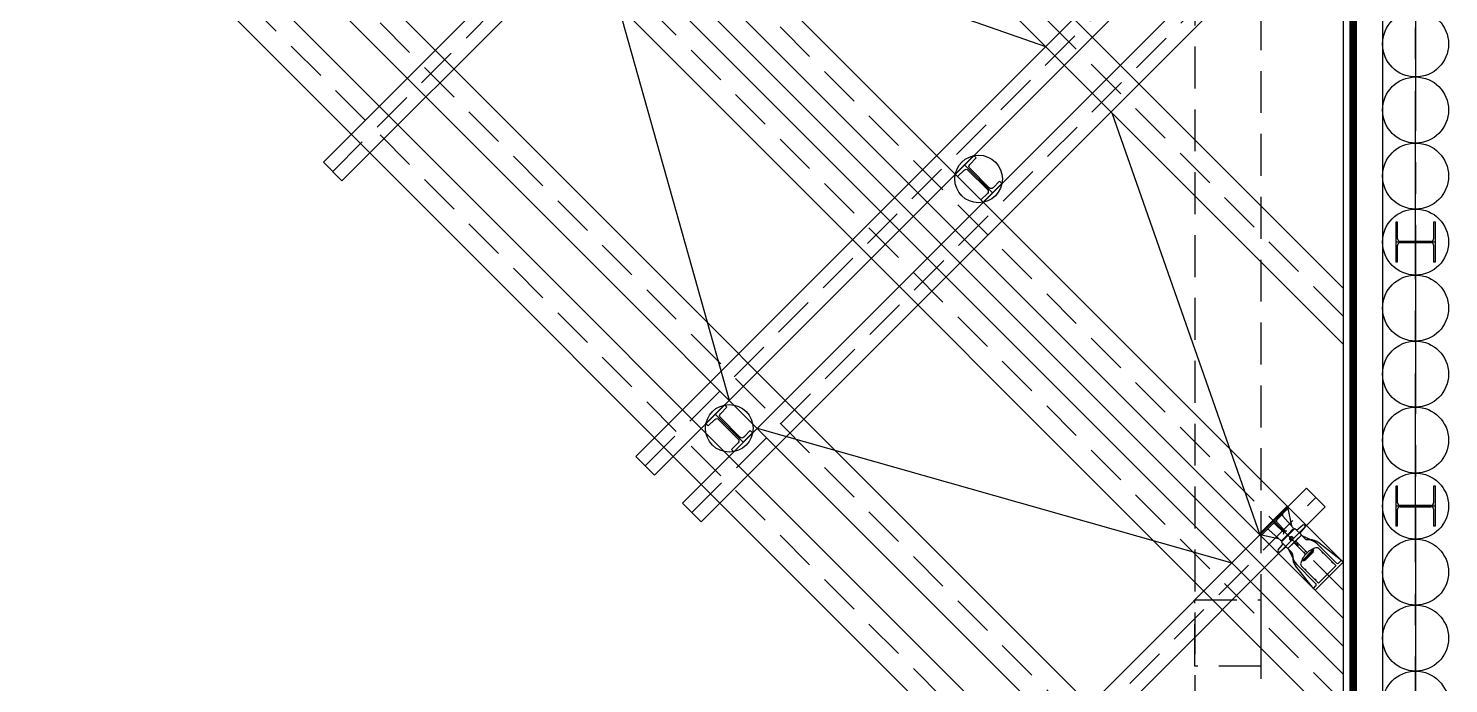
# Model space of a CAD drawing. Header units: millimetres. Extents: x 1073475 to 2890243, y -1340830 to -367733.
# Drawn here: x 2437349 to 2439234, y -378453 to -377584 of the extents above; entities that cross this region are included whole.
import ezdxf

# ---------------------------------------------------------------- set-up
doc = ezdxf.new("R2010")
doc.units = ezdxf.units.MM
doc.header["$LTSCALE"] = 50
for name, pattern in [('CENTER2', [28.575000000000003, 19.05, -3.175, 3.175, -3.175]), ('HIDDEN', [9.524999999999999, 6.35, -3.175]), ('PHANTOM', [63.50000000000001, 31.75, -6.35, 6.35, -6.35, 6.35, -6.35])]:
    doc.linetypes.add(name, pattern=pattern)
doc.layers.add('_0', color=7, linetype='Continuous', lineweight=0)
for name, color, linetype in [('ANGLE', 1, 'Continuous'), ('CEN', 1, 'CENTER2'), ('CIP', 1, 'Continuous'), ('H-BEAM', 5, 'Continuous'), ('H-BEAM-상부', 173, 'Continuous'), ('HPILE-300x200', 3, 'Continuous'), ('POST PILE', 6, 'Continuous'), ('ST-CEN', 1, 'HIDDEN'), ('ST-CEN(상부 H-BEAM)', 1, 'HIDDEN'), ('ST-CEN(하부 H-BEAM)', 1, 'HIDDEN'), ('STRUT', 3, 'Continuous'), ('WALE-1', 3, 'Continuous'), ('건축', 233, 'HIDDEN'), ('대지경계선', 6, 'PHANTOM'), ('유압JACK', 2, 'Continuous')]:
    doc.layers.add(name, color=color, linetype=linetype)

# ---------------------------------------------------------------- blocks, each defined once
blk = doc.blocks.new('계측평면')
at = {"layer": '대지경계선', "const_width": 60}
blk.add_lwpolyline([(-5832.864789650936, -5157.838007851467), (-176.0105391723773, 499.0162449463169), (26244.97474421638, 499.0162437151084), (26244.97474204407, -35090.00000623028), (1238.203021687295, -35090.00000797046), (-5832.864790286098, -28018.93219313674), (-5832.864789650936, -5157.838007851467)], dxfattribs=at)
blk = doc.blocks.new('A$C59AB4A79')
at = {"layer": '_0', "color": 251}
blk.add_line((13622.69378667884, -7399.688844400342), (2373.004942829488, 3849.999998054584), dxfattribs=at)
at = {"layer": 'ANGLE', "color": 251}
for p, q in [((8174.626060616923, -1739.489084671135), (11369.16970899072, -2858.296801643912)), ((7962.49402626534, -1951.621119040065), (8972.72309976397, -5537.586123346933)), ((11870.36309419828, -3359.490186789189), (12992.16280832817, -6557.025831785053)), ((9184.855134132784, -5749.718157689204), (12780.03077392094, -6769.157866089139))]:
    blk.add_line(p, q, dxfattribs=at)
at = {"layer": 'CEN', "color": 251, "ltscale": 1.5}
for p, q in [((14172.69378648815, 4361.246284772409), (14172.69378656056, -30250.00000257068)), ((14172.69378656079, -30338.75371413049), (14172.69378648815, 4361.246284772409))]:
    blk.add_line(p, q, dxfattribs=at)
at = {"layer": 'CIP', "color": 251}
for centre in [(14172.69378650305, -2838.753714130493), (14172.69378650491, -3338.753714130493), (14172.69378650584, -3838.753714130493), (14172.69378650677, -4338.753714130493), (14172.69378650771, -4838.753714130493), (14172.69378650864, -5338.753714130493), (14172.6937865105, -5838.753714130493), (14172.6937865105, -6338.753714130493), (14172.69378651236, -6838.753714130493), (14172.69378651329, -7338.753714130493), (14172.69378651422, -7838.753714130493)]:
    blk.add_circle(centre, 250, dxfattribs=at)
at = {"layer": 'H-BEAM', "color": 251}
for p, q in [((13622.69378709351, -604.7727235404309), (8265.616318583954, -5961.850192051497)), ((8407.037674821215, -6103.271548288991), (13622.69378707628, -887.6154360406799)), ((8619.169709177455, -6315.403582644765), (13622.69378705043, -1311.879504770157)), ((13622.6937870332, -1594.722217267146), (8760.591065414483, -6456.824938882259)), ((8265.616318583954, -5961.850192051497), (8407.037674821215, -6103.271548288991)), ((8760.591065414483, -6456.824938882259), (8619.169709177455, -6315.403582644765))]:
    blk.add_line(p, q, dxfattribs=at)
at = {"layer": 'H-BEAM-상부', "color": 251}
for p, q in [((13074.62605933985, 3443.353626942495), (5896.808601492783, -3734.463831496425)), ((6038.229957729811, -3875.885187733453), (13216.04741557874, 3301.932270703604)), ((5896.808601492783, -3734.463831496425), (6038.229957729811, -3875.885187733453)), ((10926.47738121054, -8622.711257898365), (13345.71619725251, -6203.472443032661)), ((13345.71619725251, -6203.472443032661), (13487.13755345694, -6344.89379930601)), ((13487.13755345694, -6344.89379930601), (11067.89873741311, -8764.132614169852))]:
    blk.add_line(p, q, dxfattribs=at)
at = {"layer": 'HPILE-300x200', "color": 251}
for p, q in [((14036.69378650654, -4188.753714130726), (14022.69378650654, -4188.753714130842)), ((14022.69378650654, -4188.753714130842), (14022.69378650701, -4488.753714130842)), ((14036.69378650677, -4314.253714130726), (14036.69378650654, -4188.753714130726)), ((14322.69378650654, -4188.753714130144), (14308.69378650654, -4188.75371413026)), ((14308.69378650654, -4188.75371413026), (14308.69378650677, -4314.25371413026)), ((14322.69378650701, -4488.753714130144), (14322.69378650654, -4188.753714130144)), ((14322.69378650677, -4338.753714130144), (14022.69378650677, -4338.753714130842)), ((14036.69378650701, -4488.753714130726), (14036.69378650677, -4363.253714130726)), ((14288.69378650677, -4334.25371413026), (14056.69378650677, -4334.253714130726)), ((14056.69378650677, -4343.253714130726), (14288.69378650677, -4343.25371413026)), ((14308.69378650677, -4363.25371413026), (14308.69378650701, -4488.75371413026)), ((14022.69378650701, -4488.753714130842), (14036.69378650701, -4488.753714130726)), ((14308.69378650701, -4488.75371413026), (14322.69378650701, -4488.753714130144)), ((14036.69378651027, -6188.753714130726), (14022.69378651027, -6188.753714130842)), ((14022.69378651027, -6188.753714130842), (14022.69378651073, -6488.753714130842)), ((14036.6937865105, -6314.253714130726), (14036.69378651027, -6188.753714130726)), ((14322.69378651027, -6188.753714130144), (14308.69378651027, -6188.75371413026)), ((14308.69378651027, -6188.75371413026), (14308.6937865105, -6314.25371413026)), ((14322.69378651073, -6488.753714130144), (14322.69378651027, -6188.753714130144)), ((14322.6937865105, -6338.753714130144), (14022.6937865105, -6338.753714130842)), ((14288.6937865105, -6334.25371413026), (14056.6937865105, -6334.253714130726)), ((14056.6937865105, -6343.253714130726), (14288.6937865105, -6343.25371413026)), ((14036.69378651073, -6488.753714130726), (14036.6937865105, -6363.253714130726)), ((14308.6937865105, -6363.25371413026), (14308.69378651073, -6488.75371413026)), ((14022.69378651073, -6488.753714130842), (14036.69378651073, -6488.753714130726)), ((14308.69378651073, -6488.75371413026), (14322.69378651073, -6488.753714130144))]:
    blk.add_line(p, q, dxfattribs=at)
for centre, start, end in [((14056.69378650677, -4314.253714130726), 180, 270), ((14056.69378650677, -4363.253714130726), 90, 180), ((14288.69378650677, -4314.25371413026), 270, 0), ((14288.69378650677, -4363.25371413026), 0, 90), ((14056.6937865105, -6314.253714130726), 180, 270), ((14056.6937865105, -6363.253714130726), 90, 180), ((14288.6937865105, -6314.25371413026), 270, 0), ((14288.6937865105, -6363.25371413026), 0, 90)]:
    blk.add_arc(centre, 20, start, end, dxfattribs=at)
at = {"layer": 'POST PILE', "color": 251}
for p, q in [((10755.56581202848, -3754.743410846451), (10967.69784638425, -3966.875445202459)), ((8866.657082591671, -5643.652140517486), (9078.789116947446, -5855.784174873494))]:
    blk.add_line(p, q, dxfattribs=at)
for points in [[(11038.408524503, -3896.164767083828), (11020.73085497343, -3878.487097554142), (10970.87982689962, -3928.338125627721, -0.414213562373095), (10942.59555565217, -3928.338125627721), (10794.10313160298, -3779.845701578655, -0.414213562373095), (10794.10313160298, -3751.561430331087), (10843.9541596768, -3701.710402257508), (10826.27649014699, -3684.032732727821), (10684.85513390973, -3825.454088965082), (10702.5328034393, -3843.131758494768), (10752.38383151311, -3793.280730421189, -0.414213562373095), (10780.66810276057, -3793.280730421189), (10929.16052680975, -3941.773154470255, -0.414213562373095), (10929.16052680975, -3970.057425717823), (10879.30949873594, -4019.908453791402), (10896.98716826574, -4037.586123321089)], [(9149.499795066193, -5785.073496754863), (9131.822125536622, -5767.395827225177), (9081.97109746281, -5817.246855298756, -0.414213562373095), (9053.686826215358, -5817.246855298756), (8905.194402166177, -5668.75443124969, -0.414213562373095), (8905.194402166177, -5640.470160002122), (8955.045430239988, -5590.619131928543), (8937.367760710185, -5572.941462398856), (8795.946404472925, -5714.362818636117), (8813.624074002495, -5732.040488165803), (8863.475102076307, -5682.189460092224, -0.414213562373095), (8891.759373323759, -5682.189460092224), (9040.251797372941, -5830.68188414129, -0.414213562373095), (9040.251797372941, -5858.966155388858), (8990.400769299129, -5908.817183462437), (9008.078438828932, -5926.494852992124)]]:
    blk.add_lwpolyline(points, format="xyb", close=True, dxfattribs=at)
for centre in [(10861.63182920637, -3860.809428024455), (8972.723099769559, -5749.71815769549)]:
    blk.add_circle(centre, 180.2775637731995, dxfattribs=at)
at = {"layer": 'ST-CEN', "color": 251}
for p, q in [((13622.69378646975, -10823.9529125042), (-1051.259125907673, 3849.999998053885)), ((13622.69378652144, -9975.424775185413), (-202.7309884328861, 3849.999998055049)), ((13622.69378665276, -7823.952913059271), (1948.740874092095, 3849.999998053885)), ((13622.69378670468, -6975.424775740481), (2797.269011567114, 3849.999998055049)), ((13622.69378683134, -4899.688844862045), (4873.004942829488, 3849.999998054584))]:
    blk.add_line(p, q, dxfattribs=at)
at = {"layer": 'ST-CEN(상부 H-BEAM)', "color": 251}
for p, q in [((5967.51927961153, -3805.174509614706), (13145.3367374572, 3372.642948824912)), ((10997.18805931206, -8693.421936033876), (13416.42687535635, -6274.183121171431))]:
    blk.add_line(p, q, dxfattribs=at)
at = {"layer": 'ST-CEN(하부 H-BEAM)', "color": 251}
for p, q in [((8336.3269967027, -6032.560870170244), (13622.69378708489, -746.1940797804855)), ((8689.880387295969, -6386.114260763512), (13622.69378704182, -1453.300861021387))]:
    blk.add_line(p, q, dxfattribs=at)
at = {"layer": 'STRUT', "color": 251}
for p, q in [((13622.69378645672, -11036.0849468339), (-1263.391160276718, 3849.999998053187)), ((13622.69378648279, -10611.82087817392), (-839.1270915388595, 3849.999998054118)), ((13622.69378650864, -10187.55680951534), (-414.8630228012335, 3849.999998054584)), ((13622.69378653448, -9763.292740855482), (9.401045935926959, 3849.999998055049)), ((13622.69378663995, -8036.084947389551), (1736.608839723049, 3849.999998053187)), ((13622.6937866658, -7611.820878729573), (2160.87290846114, 3849.999998054118)), ((13622.69378669164, -7187.556810070411), (2585.136977198301, 3849.999998054118)), ((13622.69378671749, -6763.292741410783), (3009.401045935694, 3849.999998055049)), ((13622.6937868183, -5111.820879191975), (4660.87290846114, 3849.999998054118)), ((13622.69378684438, -4687.556810533046), (5085.136977198767, 3849.999998054584))]:
    blk.add_line(p, q, dxfattribs=at)
at = {"layer": 'WALE-1', "color": 251}
for p, q in [((13922.69378738385, 4149.999998756684), (13922.69378529605, -30050.00000257068)), ((13622.69378736545, 3849.999998793704), (13622.69378531445, -29750.00000257092))]:
    blk.add_line(p, q, dxfattribs=at)
at = {"layer": '건축', "color": 251}
for p, q in [((13699.99998865067, 4849.016245595994), (13699.99998647813, -30740.00000434939)), ((13000.00000024564, 4099.999998762971), (12999.9999981639, -30000.00000257057)), ((12499.99999999721, -1.17660965770483e-06), (12499.99999856483, -23600.00000262016)), ((12499.99999885354, -7550.000003147288), (12499.99999888404, -7050.000003147288)), ((12499.99999888404, -7050.000003147288), (12999.99999888404, -7050.000003177789)), ((12999.99999888404, -7050.000003177789), (12999.99999885354, -7550.000003177789)), ((12999.99999885354, -7550.000003177789), (12499.99999885354, -7550.000003147288))]:
    blk.add_line(p, q, dxfattribs=at)
at = {"layer": '대지경계선'}
blk.add_line((13699.99998865067, 4849.016245595878), (13699.99998647836, -30740.00000434951), dxfattribs=at)
at = {"layer": '유압JACK', "color": 251}
for p, q in [((13198.42971803434, -6339.028672736487), (12986.29768363829, -6551.160707136733)), ((12986.29768363829, -6551.160707136733), (13198.42971803434, -6339.028672736487)), ((13198.42971803434, -6339.028672736487), (13207.62210617447, -6348.221060792217)), ((13002.56113963574, -6560.353095153347), (13112.59911400126, -6450.315120785497)), ((13207.62210617773, -6355.292128607165), (13105.09162288462, -6457.82261198468)), ((13207.62210617773, -6355.292128607165), (13122.53722853749, -6440.377006249037)), ((13246.23862561281, -6503.795884751249), (13167.10648541013, -6415.910739398096)), ((13207.62210617773, -6355.292128607165), (13167.64705606899, -6395.26717871672)), ((13204.79367903178, -6358.120555753005), (13231.84010687959, -6487.804709442891)), ((12986.29768363829, -6551.160707136733), (12995.49007182079, -6560.35309515032)), ((13002.56113963574, -6560.353095153347), (13087.64601721358, -6475.268217491452)), ((13002.56113963574, -6560.353095153347), (13042.53618970327, -6520.378045002697)), ((13005.38956678146, -6557.524668007507), (13135.07372055529, -6584.571095851599)), ((13151.06489573931, -6598.969614544185), (13063.17975050909, -6519.837474383647)), ((13172.30401950772, -6535.961409736658), (13108.62202393147, -6475.036210567923)), ((13183.23042063904, -6525.035008522798), (13122.305221471, -6461.353012781241)), ((13206.91499939491, -6559.645988492761), (13158.47818488511, -6608.082802921184)), ((13202.67235867097, -6555.403347768937), (13159.32232007338, -6598.753386367345)), ((13241.84607439465, -6516.229632044444), (13163.4986429913, -6594.577063284698)), ((13246.08871507738, -6520.472272727056), (13167.74128367403, -6598.81970396731)), ((13202.67235867097, -6555.403347768937), (13246.02239729161, -6512.053308982868)), ((13206.91499939491, -6559.645988492761), (13255.35181386652, -6511.209173773183)), ((13239.72475403198, -6518.350952242501), (13243.96739471471, -6522.593592925114)), ((13241.84607439465, -6516.229632044444), (13246.08871507738, -6520.472272727056)), ((13256.41247404111, -6609.143463138025), (13304.84928855393, -6560.706648459658)), ((13261.00866812677, -6511.209173784009), (13262.56289362698, -6512.763399368618)), ((13262.56289362698, -6512.763399368618), (13304.8492885842, -6555.049794240505)), ((13268.07973595359, -6597.476201060694), (13307.6777156787, -6557.87822133489)), ((13318.28431740683, -6483.632009405759), (13282.85862896242, -6513.607591817155)), ((13332.42645304371, -6497.774145042174), (13302.45087050856, -6533.199833447114)), ((13303.29506303952, -6553.495568864513), (13304.8492885842, -6555.049794240505)), ((13304.14218180953, -6554.342687550234), (13304.8492885842, -6555.049794240505)), ((13307.6777156787, -6557.87822133489), (13336.42575741396, -6586.626263069571)), ((13311.21324962797, -6561.413755368441), (13375.42293621483, -6592.646254416439)), ((13130.90102039534, -6671.015306338784), (13160.87660295051, -6635.589617996127)), ((13145.04315603198, -6685.1574419752), (13180.46884445543, -6655.181859584991)), ((13158.47818489606, -6613.739657181548), (13160.0324103781, -6615.293882537284)), ((13160.0324103781, -6615.293882537284), (13202.31880531227, -6657.58027759695)), ((13163.4986429913, -6594.577063284698), (13167.74128367403, -6598.81970396731)), ((13165.61996335397, -6592.455743086641), (13169.86260403669, -6596.698383769253)), ((13200.7645798116, -6656.026052012108), (13202.31880531227, -6657.58027759695)), ((13201.61169849848, -6656.873170698876), (13202.31880531227, -6657.58027759695)), ((13268.07973595359, -6597.476201060694), (13205.14723244775, -6660.408704732428)), ((13205.14723244775, -6660.408704732428), (13233.89527414204, -6689.156746426015)), ((13256.41247404111, -6609.143463138025), (13207.97565957252, -6657.58027760766)), ((13208.68276631669, -6663.944238517084), (13239.91526544956, -6728.153925102204)), ((13335.45349226147, -6700.912403375725), (13255.3518138954, -6620.810725011397)), ((13348.18141432269, -6688.184481314267), (13268.07973595662, -6608.082802949823)), ((13281.55118718976, -6621.554254014161), (13268.82326512854, -6634.28217607562)), ((13397.68862249469, -6668.685640360462), (13316.37134265713, -6750.002920364379)), ((13353.61659395345, -6592.549516073079), (13370.81066478323, -6592.549516086816)), ((13385.25935646775, -6668.128195404424), (13391.7527119997, -6674.62155102042)), ((13388.07329961821, -6666.699497909984), (13393.87403232395, -6672.500230531325)), ((13397.68862249469, -6668.685640360462), (13401.22415640182, -6672.221174436156)), ((13571.07499169558, -6768.242488800082), (13421.82439864241, -6618.991895749932)), ((13613.50139857945, -6754.100353188696), (13438.52878300147, -6615.864704989828)), ((13568.2465645622, -6788.041478664614), (13442.05287662894, -6661.84779064951)), ((13239.81852722797, -6706.347583047813), (13239.81852724217, -6723.541653877473)), ((13415.51149981492, -6923.80598068377), (13266.26090676174, -6774.555387633736)), ((13313.96850894322, -6740.80428850418), (13319.76924164593, -6746.605021375464)), ((13315.39720649784, -6737.99034554034), (13321.89056194946, -6744.48370090744)), ((13316.37134265713, -6750.002920364379), (13319.90687652607, -6753.538454148918)), ((13323.58761826949, -6742.786644669482), (13319.76924164593, -6746.605021375464)), ((13401.22415640182, -6672.221174436156), (13319.90687652607, -6753.538454148918)), ((13323.33634448983, -6743.037918531685), (13326.87187835877, -6746.573452316225)), ((13393.87403232395, -6672.500230531325), (13323.58761826949, -6742.786644669482)), ((13323.58761826949, -6742.786644669482), (13327.12315213564, -6746.322178703966)), ((13323.61918712221, -6742.755075899302), (13327.15472103329, -6746.290609641699)), ((13328.53736571898, -6744.90796512051), (13327.12315213564, -6746.322178703966)), ((13340.08422854682, -6680.087295538513), (13327.3563064856, -6692.815217599971)), ((13393.59118960868, -6679.854141229647), (13328.53736571898, -6744.90796512051)), ((13328.53736571898, -6744.90796512051), (13330.65868608211, -6747.029285399243)), ((13330.65868608211, -6747.029285399243), (13329.24447254068, -6748.443498940556)), ((13329.24447254068, -6748.443498940556), (13332.78000640683, -6751.979032975156)), ((13395.71250997158, -6681.975461508264), (13330.65868608211, -6747.029285399243)), ((13399.24804387987, -6685.510995500837), (13332.78000640683, -6751.979032975156)), ((13390.05565570039, -6676.318607237306), (13393.59118960868, -6679.854141229647)), ((13390.44077794557, -6675.933484909823), (13393.97631185362, -6679.469018902164)), ((13392.17697600415, -6681.268354834174), (13394.29829640919, -6683.389675070648)), ((13395.71250997158, -6681.975461508264), (13399.24804387987, -6685.510995500837)), ((13622.69378671749, -6763.2927414109), (13410.56175232166, -6975.424775811145)), ((13464.30186769459, -6684.096781967557), (13461.47344061197, -6686.925209050183)), ((13461.47344061197, -6686.925209050183), (13472.08004234033, -6697.531810694141)), ((13474.9084694651, -6694.703383569373), (13472.08004234033, -6697.531810694141)), ((13538.54807974165, -6758.342993844533), (13535.71965261688, -6761.171420969302)), ((13546.32625434338, -6771.77802277985), (13535.71965261688, -6761.171420969302)), ((13549.15468142601, -6768.949595697224), (13546.32625434338, -6771.77802277985)), ((13606.43033076427, -6754.100353185553), (13592.28819516185, -6768.242488788324)), ((13613.50139857945, -6754.100353188696), (13622.69378671749, -6763.2927414109)), ((13401.36936422554, -6966.232387546916), (13263.13371614669, -6791.259772095247)), ((13435.31048967945, -6920.977553550154), (13309.11680174619, -6794.78386553505)), ((13331.36579287495, -6817.032856789883), (13334.19421999971, -6814.204429665115)), ((13334.19421999971, -6814.204429665115), (13344.80082172807, -6824.811031308956)), ((13341.97239458235, -6827.639458454796), (13344.80082172807, -6824.811031308956)), ((13568.24656455941, -6792.284119390999), (13439.55313040596, -6920.977553547244)), ((13401.36936422228, -6959.161319731735), (13415.51149986684, -6945.019184086821)), ((13401.36936422554, -6966.232387546916), (13410.56175232166, -6975.424775811145)), ((13405.61200485891, -6891.279068730073), (13408.44043200463, -6888.450641584233)), ((13419.04703373113, -6899.057243394782), (13408.44043200463, -6888.450641584233)), ((13416.21860660636, -6901.88567051955), (13419.04703373113, -6899.057243394782))]:
    blk.add_line(p, q, dxfattribs=at)
for centre, radius, start, end in [((13204.08657226758, -6351.756594781415), 4.999999999881765, 315, 45), ((13133.14383026608, -6450.983607892878), 14.9999999996453, 135, 223.7326010031245), ((13178.25365779735, -6405.873780360678), 14.9999999996453, 135, 222.0000000336277), ((12999.02560568345, -6556.817561369855), 4.999999999881765, 225, 315), ((13053.14279142977, -6530.984646813245), 14.9999999996453, 47.9999999663723, 135), ((13098.25261894008, -6485.874819302), 14.9999999996453, 46.26739899687552, 135), ((13165.39108278486, -6543.187148844823), 9.99999999976353, 315, 46.26739899687552), ((13190.45615991368, -6518.122071797843), 9.99999999976353, 223.7326010031245, 315), ((13241.77975660865, -6507.810668300022), 5.999999999858119, 315, 42.00000003362771), ((13258.180241002, -6514.037600908778), 3.999999999905412, 45, 135), ((13273.16949540889, -6502.156797504169), 14.9999999996453, 225, 310.2363582352459), ((13313.90166477929, -6542.888967042207), 14.9999999996453, 139.7636417553537, 225), ((13302.02086145943, -6557.878221365274), 3.999999999905412, 315, 45), ((13325.35538522527, -6490.703077223967), 9.99999999976353, 315, 135), ((13137.97208821378, -6678.086374156992), 9.99999999976353, 135, 315), ((13155.07967939065, -6594.510745684616), 5.999999999858119, 227.9999999663723, 315), ((13161.30661202059, -6610.911230056779), 3.999999999905412, 135, 225), ((13149.42580865952, -6625.900484338519), 14.9999999996453, 319.7636417553537, 45), ((13190.1579780709, -6666.632653917768), 14.9999999996453, 45, 130.2363582352459), ((13205.14723243681, -6654.751850472181), 3.999999999905412, 225, 315), ((13231.66373676108, -6584.394725689897), 14.9999999996453, 135, 315), ((13231.66373676108, -6584.394725689897), 14.9999999996453, 315, 135), ((13231.66373676108, -6584.394725689897), 9.99999999976353, 135, 315), ((13231.66373676108, -6584.394725689897), 9.99999999976353, 315, 135), ((13250.04851303645, -6626.114025870338), 7.499999999822648, 45, 135), ((13273.38303681649, -6602.779502007645), 7.499999999822648, 135, 225), ((13350.56789305853, -6572.484127424657), 19.99999999952706, 225, 269.6397734099966), ((13460.90775520005, -6813.638744124211), 163.9999999961219, 105.2376997159955, 135), ((13349.75056918571, -6702.481558280764), 109.9999999973988, 45, 89.63977340999655), ((13370.81066483748, -6702.549516196246), 109.9999999973988, 52.00306959634685, 90), ((13424.37520707725, -6679.525460283738), 24.99999999940882, 45, 105.2376997159955), ((13219.75313849724, -6703.298882070929), 19.99999999952706, 0.3602266100553036, 45), ((13349.75056918571, -6702.481558280764), 109.9999999974013, 180.3602266100553, 225), ((13349.81852718489, -6723.54165393149), 109.9999999973988, 180, 217.9969304089095), ((13326.79447125364, -6777.106196109555), 24.99999999940882, 164.7623002986288, 225), ((13460.90775520005, -6813.638744124211), 163.9999999961219, 135, 164.7623002986288), ((13331.91795839858, -6704.44793715619), 4.999999999881765, 319.7518416999892, 45), ((13351.71694827173, -6684.648947282811), 4.999999999881765, 225, 310.2481582949198), ((13581.68159339111, -6757.635887186509), 14.9999999996453, 225, 315), ((13609.96586467256, -6757.63588717801), 4.999999999881765, 45, 135), ((13566.12524423772, -6790.16279915371), 2.999999999929059, 315, 45), ((13404.90489808843, -6962.696853766334), 4.999999999881765, 135, 225), ((13404.90489809634, -6934.412582485005), 14.9999999996453, 315, 45), ((13437.43181004212, -6918.856233352097), 2.999999999929059, 225, 315)]:
    blk.add_arc(centre, radius, start, end, dxfattribs=at)

msp = doc.modelspace()

# ---------------------------------------------------------------- block references
at = {"ltscale": 0.2, "xscale": 0.1751524569241688, "yscale": 0.1751524569241688, "zscale": 0.1751524569241688, "rotation": 0.000612302615251796}
msp.add_blockref('A$C59AB4A79', (2436707.823632057, -377107.7345485468, 1.750000000000037e-09), dxfattribs=at)
at = {"xscale": 0.175, "yscale": 0.175, "zscale": 0.175}
msp.add_blockref('계측평면', (2434514.532633161, -376345.7690502725, 1.750000000000037e-09), dxfattribs=at)

doc.saveas('drawing.dxf')
